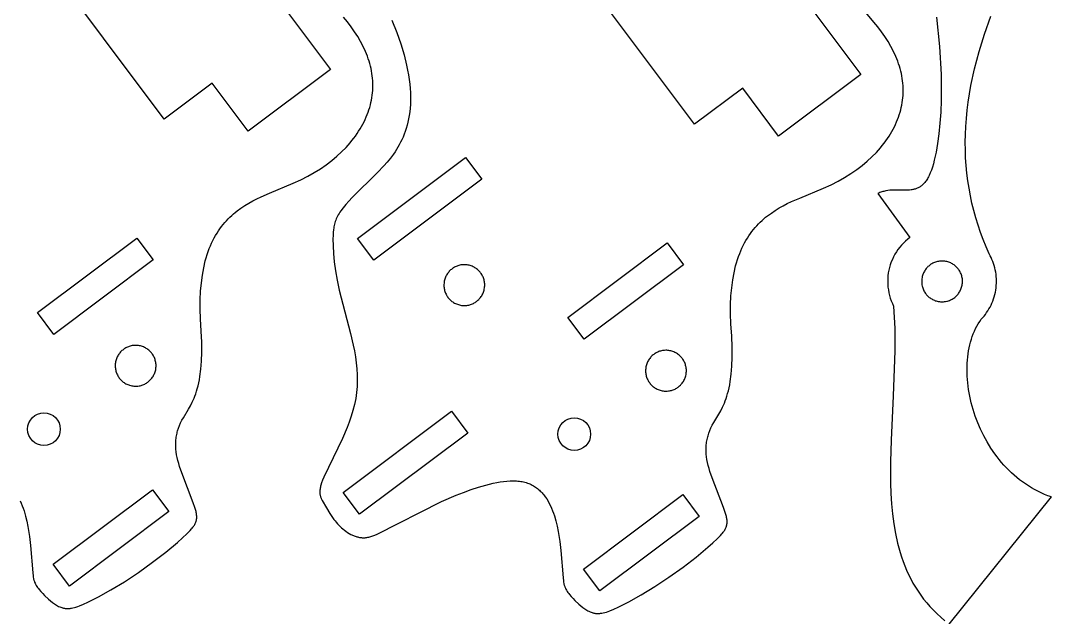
# Model space of a CAD drawing. Header units: millimetres. Extents: x 1072 to 1532, y 1321 to 1864.
# Drawn here: x 1285.6 to 1526.2, y 1503 to 1642.3 of the extents above; entities that cross this region are included whole.
import ezdxf

# ---------------------------------------------------------------- set-up
doc = ezdxf.new("R2010")
doc.units = ezdxf.units.MM
doc.header["$MEASUREMENT"] = 0
doc.layers.add('Layer 01', color=1, linetype='Continuous')
doc.layers.add('Layer 02', color=192, linetype='Continuous')

msp = doc.modelspace()

# ---------------------------------------------------------------- linework, layer by layer
at = {"layer": 'Layer 01'}
for points in [[(1368.03, 1586.36), (1364.22, 1591.44), (1389.48, 1610.38), (1393.29, 1605.3), (1368.03, 1586.36)], [(1293.37, 1569.07), (1289.56, 1574.15), (1312.76, 1591.55), (1316.57, 1586.47), (1293.37, 1569.07)], [(1417.16, 1567.92), (1413.35, 1573), (1436.55, 1590.4), (1440.36, 1585.32), (1417.16, 1567.92)], [(1497.25, 1584.72), (1497.11, 1584.56), (1496.97, 1584.4), (1496.84, 1584.22), (1496.71, 1584.04), (1496.59, 1583.85), (1496.48, 1583.65), (1496.38, 1583.44), (1496.28, 1583.22), (1496.2, 1583), (1496.12, 1582.77), (1496.06, 1582.54), (1496.01, 1582.3), (1495.97, 1582.06), (1495.94, 1581.82), (1495.93, 1581.57), (1495.93, 1581.33), (1495.94, 1581.08), (1495.96, 1580.83), (1496, 1580.59), (1496.05, 1580.35), (1496.11, 1580.12), (1496.18, 1579.89), (1496.26, 1579.66), (1496.36, 1579.44), (1496.46, 1579.23), (1496.57, 1579.03), (1496.69, 1578.83), (1496.82, 1578.64), (1496.95, 1578.47), (1497.09, 1578.3), (1497.24, 1578.14), (1497.39, 1577.99), (1497.55, 1577.84), (1497.71, 1577.7), (1497.89, 1577.57), (1498.07, 1577.44), (1498.26, 1577.32), (1498.46, 1577.21), (1498.67, 1577.11), (1498.89, 1577.01), (1499.11, 1576.93), (1499.34, 1576.86), (1499.57, 1576.79), (1499.81, 1576.74), (1500.05, 1576.7), (1500.29, 1576.68), (1500.54, 1576.66), (1500.79, 1576.66), (1501.03, 1576.67), (1501.28, 1576.7), (1501.52, 1576.73), (1501.76, 1576.78), (1501.99, 1576.84), (1502.22, 1576.91), (1502.45, 1577), (1502.67, 1577.09), (1502.88, 1577.19), (1503.08, 1577.31), (1503.28, 1577.43), (1503.47, 1577.55), (1503.64, 1577.69), (1503.81, 1577.83), (1503.97, 1577.97), (1504.12, 1578.12), (1504.27, 1578.28), (1504.41, 1578.44), (1504.54, 1578.62), (1504.67, 1578.8), (1504.79, 1579), (1504.9, 1579.2), (1505, 1579.4), (1505.1, 1579.62), (1505.18, 1579.84), (1505.26, 1580.07), (1505.32, 1580.3), (1505.37, 1580.54), (1505.41, 1580.78), (1505.43, 1581.03), (1505.45, 1581.27), (1505.45, 1581.52), (1505.44, 1581.76), (1505.42, 1582.01), (1505.38, 1582.25), (1505.33, 1582.49), (1505.27, 1582.73), (1505.2, 1582.96), (1505.11, 1583.18), (1505.02, 1583.4), (1504.92, 1583.61), (1504.81, 1583.82), (1504.69, 1584.01), (1504.56, 1584.2), (1504.42, 1584.38), (1504.28, 1584.55), (1504.14, 1584.71), (1503.99, 1584.86), (1503.83, 1585), (1503.67, 1585.14), (1503.49, 1585.27), (1503.31, 1585.4), (1503.12, 1585.52), (1502.92, 1585.63), (1502.71, 1585.74), (1502.49, 1585.83), (1502.27, 1585.91), (1502.04, 1585.99), (1501.81, 1586.05), (1501.57, 1586.1), (1501.33, 1586.14), (1501.08, 1586.17), (1500.84, 1586.18), (1500.59, 1586.18), (1500.35, 1586.17), (1500.1, 1586.15), (1499.86, 1586.11), (1499.62, 1586.06), (1499.38, 1586), (1499.15, 1585.93), (1498.93, 1585.85), (1498.71, 1585.75), (1498.5, 1585.65), (1498.29, 1585.54), (1498.1, 1585.42), (1497.91, 1585.29), (1497.73, 1585.16), (1497.56, 1585.02), (1497.4, 1584.87), (1497.25, 1584.72)], [(1386.32, 1584.37), (1386.16, 1584.24), (1385.99, 1584.1), (1385.83, 1583.95), (1385.68, 1583.79), (1385.53, 1583.62), (1385.39, 1583.44), (1385.25, 1583.25), (1385.12, 1583.05), (1385, 1582.84), (1384.89, 1582.63), (1384.79, 1582.41), (1384.7, 1582.18), (1384.63, 1581.95), (1384.56, 1581.72), (1384.51, 1581.48), (1384.47, 1581.23), (1384.44, 1580.99), (1384.42, 1580.74), (1384.42, 1580.5), (1384.43, 1580.25), (1384.45, 1580.01), (1384.48, 1579.77), (1384.53, 1579.54), (1384.59, 1579.3), (1384.65, 1579.08), (1384.73, 1578.86), (1384.82, 1578.65), (1384.91, 1578.44), (1385.02, 1578.25), (1385.13, 1578.06), (1385.25, 1577.87), (1385.37, 1577.7), (1385.5, 1577.53), (1385.64, 1577.37), (1385.79, 1577.21), (1385.95, 1577.06), (1386.12, 1576.91), (1386.3, 1576.76), (1386.49, 1576.63), (1386.69, 1576.5), (1386.9, 1576.38), (1387.11, 1576.27), (1387.33, 1576.17), (1387.55, 1576.08), (1387.79, 1576.01), (1388.02, 1575.94), (1388.26, 1575.89), (1388.51, 1575.84), (1388.75, 1575.82), (1389, 1575.8), (1389.24, 1575.8), (1389.49, 1575.81), (1389.73, 1575.83), (1389.97, 1575.86), (1390.2, 1575.91), (1390.43, 1575.96), (1390.66, 1576.03), (1390.88, 1576.11), (1391.09, 1576.2), (1391.3, 1576.29), (1391.49, 1576.4), (1391.68, 1576.51), (1391.87, 1576.63), (1392.04, 1576.75), (1392.2, 1576.88), (1392.37, 1577.02), (1392.53, 1577.17), (1392.68, 1577.33), (1392.83, 1577.5), (1392.98, 1577.68), (1393.11, 1577.87), (1393.24, 1578.07), (1393.36, 1578.27), (1393.47, 1578.49), (1393.57, 1578.71), (1393.66, 1578.93), (1393.73, 1579.17), (1393.8, 1579.4), (1393.85, 1579.64), (1393.9, 1579.89), (1393.92, 1580.13), (1393.94, 1580.38), (1393.94, 1580.62), (1393.93, 1580.87), (1393.91, 1581.11), (1393.88, 1581.35), (1393.83, 1581.58), (1393.78, 1581.81), (1393.71, 1582.04), (1393.63, 1582.26), (1393.54, 1582.47), (1393.45, 1582.68), (1393.34, 1582.87), (1393.23, 1583.06), (1393.11, 1583.24), (1392.99, 1583.42), (1392.86, 1583.58), (1392.72, 1583.75), (1392.57, 1583.91), (1392.41, 1584.06), (1392.24, 1584.21), (1392.06, 1584.35), (1391.87, 1584.49), (1391.67, 1584.62), (1391.47, 1584.74), (1391.25, 1584.85), (1391.03, 1584.95), (1390.81, 1585.04), (1390.57, 1585.11), (1390.34, 1585.18), (1390.1, 1585.23), (1389.85, 1585.27), (1389.61, 1585.3), (1389.36, 1585.32), (1389.12, 1585.32), (1388.87, 1585.31), (1388.63, 1585.29), (1388.39, 1585.26), (1388.16, 1585.21), (1387.93, 1585.15), (1387.7, 1585.09), (1387.48, 1585.01), (1387.27, 1584.92), (1387.06, 1584.83), (1386.87, 1584.72), (1386.68, 1584.61), (1386.5, 1584.49), (1386.32, 1584.37)], [(1309.61, 1565.54), (1309.44, 1565.41), (1309.28, 1565.27), (1309.12, 1565.12), (1308.96, 1564.96), (1308.81, 1564.79), (1308.67, 1564.61), (1308.53, 1564.42), (1308.41, 1564.22), (1308.29, 1564.02), (1308.18, 1563.8), (1308.08, 1563.58), (1307.99, 1563.36), (1307.91, 1563.13), (1307.85, 1562.89), (1307.79, 1562.65), (1307.75, 1562.41), (1307.72, 1562.16), (1307.71, 1561.92), (1307.7, 1561.67), (1307.71, 1561.43), (1307.73, 1561.18), (1307.77, 1560.94), (1307.81, 1560.71), (1307.87, 1560.48), (1307.94, 1560.25), (1308.02, 1560.03), (1308.1, 1559.82), (1308.2, 1559.62), (1308.3, 1559.42), (1308.41, 1559.23), (1308.53, 1559.05), (1308.65, 1558.87), (1308.79, 1558.71), (1308.93, 1558.54), (1309.08, 1558.38), (1309.24, 1558.23), (1309.41, 1558.08), (1309.59, 1557.94), (1309.78, 1557.8), (1309.97, 1557.67), (1310.18, 1557.55), (1310.39, 1557.44), (1310.61, 1557.34), (1310.84, 1557.26), (1311.07, 1557.18), (1311.31, 1557.11), (1311.55, 1557.06), (1311.79, 1557.02), (1312.04, 1556.99), (1312.28, 1556.97), (1312.53, 1556.97), (1312.77, 1556.98), (1313.01, 1557), (1313.25, 1557.04), (1313.49, 1557.08), (1313.72, 1557.14), (1313.94, 1557.2), (1314.16, 1557.28), (1314.38, 1557.37), (1314.58, 1557.47), (1314.78, 1557.57), (1314.97, 1557.68), (1315.15, 1557.8), (1315.32, 1557.92), (1315.49, 1558.05), (1315.65, 1558.19), (1315.81, 1558.34), (1315.97, 1558.51), (1316.12, 1558.68), (1316.26, 1558.85), (1316.4, 1559.04), (1316.52, 1559.24), (1316.64, 1559.45), (1316.75, 1559.66), (1316.85, 1559.88), (1316.94, 1560.11), (1317.02, 1560.34), (1317.08, 1560.57), (1317.14, 1560.81), (1317.18, 1561.06), (1317.21, 1561.3), (1317.22, 1561.55), (1317.23, 1561.79), (1317.22, 1562.04), (1317.2, 1562.28), (1317.16, 1562.52), (1317.12, 1562.76), (1317.06, 1562.99), (1316.99, 1563.21), (1316.91, 1563.43), (1316.83, 1563.64), (1316.73, 1563.85), (1316.63, 1564.05), (1316.52, 1564.24), (1316.4, 1564.42), (1316.28, 1564.59), (1316.14, 1564.76), (1316, 1564.92), (1315.85, 1565.08), (1315.69, 1565.23), (1315.52, 1565.38), (1315.34, 1565.53), (1315.15, 1565.66), (1314.96, 1565.79), (1314.75, 1565.91), (1314.54, 1566.02), (1314.32, 1566.12), (1314.09, 1566.21), (1313.86, 1566.29), (1313.62, 1566.35), (1313.38, 1566.41), (1313.14, 1566.45), (1312.89, 1566.48), (1312.65, 1566.49), (1312.4, 1566.49), (1312.16, 1566.48), (1311.92, 1566.46), (1311.68, 1566.43), (1311.44, 1566.38), (1311.21, 1566.33), (1310.99, 1566.26), (1310.77, 1566.18), (1310.55, 1566.09), (1310.35, 1566), (1310.15, 1565.89), (1309.96, 1565.78), (1309.78, 1565.67), (1309.61, 1565.54)], [(1433.39, 1564.39), (1433.23, 1564.26), (1433.06, 1564.12), (1432.9, 1563.97), (1432.75, 1563.81), (1432.6, 1563.63), (1432.45, 1563.46), (1432.32, 1563.27), (1432.19, 1563.07), (1432.07, 1562.86), (1431.96, 1562.65), (1431.86, 1562.43), (1431.77, 1562.2), (1431.7, 1561.97), (1431.63, 1561.74), (1431.58, 1561.5), (1431.53, 1561.25), (1431.51, 1561.01), (1431.49, 1560.76), (1431.49, 1560.52), (1431.5, 1560.27), (1431.52, 1560.03), (1431.55, 1559.79), (1431.6, 1559.56), (1431.65, 1559.32), (1431.72, 1559.1), (1431.8, 1558.88), (1431.89, 1558.67), (1431.98, 1558.46), (1432.09, 1558.26), (1432.2, 1558.08), (1432.32, 1557.89), (1432.44, 1557.72), (1432.57, 1557.55), (1432.71, 1557.39), (1432.86, 1557.23), (1433.02, 1557.08), (1433.19, 1556.93), (1433.37, 1556.78), (1433.56, 1556.65), (1433.76, 1556.52), (1433.96, 1556.4), (1434.18, 1556.29), (1434.4, 1556.19), (1434.62, 1556.1), (1434.86, 1556.02), (1435.09, 1555.96), (1435.33, 1555.91), (1435.58, 1555.86), (1435.82, 1555.84), (1436.07, 1555.82), (1436.31, 1555.82), (1436.56, 1555.83), (1436.8, 1555.85), (1437.04, 1555.88), (1437.27, 1555.93), (1437.5, 1555.98), (1437.73, 1556.05), (1437.95, 1556.13), (1438.16, 1556.22), (1438.37, 1556.31), (1438.56, 1556.42), (1438.75, 1556.53), (1438.93, 1556.64), (1439.11, 1556.77), (1439.27, 1556.9), (1439.44, 1557.04), (1439.6, 1557.19), (1439.75, 1557.35), (1439.9, 1557.52), (1440.04, 1557.7), (1440.18, 1557.89), (1440.31, 1558.09), (1440.43, 1558.29), (1440.54, 1558.51), (1440.64, 1558.73), (1440.73, 1558.95), (1440.8, 1559.18), (1440.87, 1559.42), (1440.92, 1559.66), (1440.96, 1559.9), (1440.99, 1560.15), (1441.01, 1560.39), (1441.01, 1560.64), (1441, 1560.88), (1440.98, 1561.13), (1440.95, 1561.37), (1440.9, 1561.6), (1440.84, 1561.83), (1440.78, 1562.06), (1440.7, 1562.28), (1440.61, 1562.49), (1440.52, 1562.69), (1440.41, 1562.89), (1440.3, 1563.08), (1440.18, 1563.26), (1440.06, 1563.44), (1439.93, 1563.6), (1439.79, 1563.77), (1439.64, 1563.93), (1439.48, 1564.08), (1439.31, 1564.23), (1439.13, 1564.37), (1438.94, 1564.51), (1438.74, 1564.64), (1438.53, 1564.76), (1438.32, 1564.87), (1438.1, 1564.97), (1437.87, 1565.05), (1437.64, 1565.13), (1437.41, 1565.2), (1437.17, 1565.25), (1436.92, 1565.29), (1436.68, 1565.32), (1436.43, 1565.34), (1436.19, 1565.34), (1435.94, 1565.33), (1435.7, 1565.31), (1435.46, 1565.28), (1435.23, 1565.23), (1435, 1565.17), (1434.77, 1565.11), (1434.55, 1565.03), (1434.34, 1564.94), (1434.13, 1564.84), (1433.94, 1564.74), (1433.75, 1564.63), (1433.56, 1564.51), (1433.39, 1564.39)], [(1364.71, 1527.08), (1360.91, 1532.16), (1386.16, 1551.1), (1389.97, 1546.02), (1364.71, 1527.08)], [(1297.02, 1510.33), (1293.21, 1515.41), (1316.41, 1532.8), (1320.22, 1527.72), (1297.02, 1510.33)], [(1420.81, 1509.17), (1417, 1514.25), (1440.2, 1531.65), (1444.01, 1526.57), (1420.81, 1509.17)]]:
    msp.add_lwpolyline(points, dxfattribs=at)
for centre in [(1291.07, 1546.93), (1414.85, 1545.78)]:
    msp.add_circle(centre, 3.81, dxfattribs=at)
at = {"layer": 'Layer 02'}
for points in [[(1339.96, 1654.89), (1357.96, 1630.88), (1338.76, 1616.49), (1330.36, 1627.69), (1319.16, 1619.29), (1262.17, 1695.29)], [(1463.75, 1653.73), (1481.75, 1629.73), (1462.54, 1615.33), (1454.15, 1626.53), (1442.94, 1618.13), (1385.95, 1694.14)], [(1372.3, 1642.39), (1373.42, 1639.55), (1374.36, 1636.85), (1375.12, 1634.31), (1375.71, 1631.9), (1375.95, 1630.75), (1376.15, 1629.64), (1376.31, 1628.55), (1376.44, 1627.5), (1376.53, 1626.48), (1376.59, 1625.49), (1376.62, 1624.53), (1376.61, 1623.6), (1376.58, 1622.7), (1376.52, 1621.83), (1376.43, 1620.98), (1376.31, 1620.16), (1376.17, 1619.37), (1376.01, 1618.6), (1375.83, 1617.86), (1375.62, 1617.14), (1375.39, 1616.45), (1375.15, 1615.78), (1374.89, 1615.13), (1374.61, 1614.5), (1374.31, 1613.89), (1374.01, 1613.31), (1373.69, 1612.74), (1373.35, 1612.19), (1373.01, 1611.66), (1372.66, 1611.15), (1371.94, 1610.18), (1371.19, 1609.27), (1370.43, 1608.41), (1368.92, 1606.86), (1363.01, 1601.04), (1362.19, 1600.16), (1361.49, 1599.36), (1360.88, 1598.61), (1360.36, 1597.91), (1360.14, 1597.58), (1359.93, 1597.25), (1359.74, 1596.94), (1359.57, 1596.63), (1359.42, 1596.32), (1359.29, 1596.01), (1359.16, 1595.71), (1359.06, 1595.41), (1358.96, 1595.11), (1358.88, 1594.81), (1358.81, 1594.5), (1358.75, 1594.19), (1358.69, 1593.87), (1358.65, 1593.55), (1358.58, 1592.87), (1358.54, 1592.15), (1358.51, 1591.39), (1358.53, 1589.75), (1358.64, 1587.95), (1358.84, 1586), (1359.13, 1583.92), (1359.51, 1581.72), (1359.99, 1579.41), (1362.62, 1569.26), (1363.25, 1566.56), (1363.52, 1565.19), (1363.76, 1563.82), (1363.95, 1562.43), (1364.1, 1561.05), (1364.18, 1559.65), (1364.2, 1558.26), (1364.19, 1557.56), (1364.15, 1556.86), (1364.1, 1556.16), (1364.03, 1555.47), (1363.93, 1554.77), (1363.82, 1554.07), (1363.53, 1552.69), (1363.18, 1551.31), (1362.77, 1549.95), (1362.32, 1548.61), (1361.82, 1547.3), (1360.75, 1544.76), (1356.37, 1535.74), (1356.1, 1535.06), (1355.88, 1534.44), (1355.71, 1533.88), (1355.64, 1533.62), (1355.59, 1533.38), (1355.54, 1533.14), (1355.5, 1532.92), (1355.48, 1532.7), (1355.46, 1532.5), (1355.46, 1532.31), (1355.46, 1532.12), (1355.47, 1531.94), (1355.48, 1531.77), (1355.51, 1531.61), (1355.54, 1531.45), (1355.58, 1531.3), (1355.62, 1531.15), (1355.67, 1531), (1355.73, 1530.86), (1355.79, 1530.72), (1355.85, 1530.58), (1355.99, 1530.31), (1356.99, 1528.55), (1357.79, 1527.23), (1358.25, 1526.56), (1358.74, 1525.88), (1359.01, 1525.54), (1359.28, 1525.21), (1359.57, 1524.88), (1359.87, 1524.56), (1360.18, 1524.25), (1360.51, 1523.94), (1360.85, 1523.65), (1361.2, 1523.36), (1361.56, 1523.1), (1361.93, 1522.84), (1362.31, 1522.61), (1362.69, 1522.39), (1362.89, 1522.3), (1363.09, 1522.2), (1363.29, 1522.11), (1363.49, 1522.03), (1363.69, 1521.96), (1363.9, 1521.89), (1364.11, 1521.83), (1364.31, 1521.77), (1364.52, 1521.72), (1364.73, 1521.68), (1364.94, 1521.65), (1365.15, 1521.63), (1365.37, 1521.61), (1365.58, 1521.6), (1365.79, 1521.6), (1366.01, 1521.61), (1366.22, 1521.63), (1366.44, 1521.66), (1366.66, 1521.7), (1366.88, 1521.75), (1367.11, 1521.8), (1367.34, 1521.87), (1367.57, 1521.94), (1367.82, 1522.03), (1368.32, 1522.22), (1368.87, 1522.46), (1383.86, 1530.03), (1387.26, 1531.5), (1389.01, 1532.19), (1390.76, 1532.83), (1392.51, 1533.4), (1394.23, 1533.9), (1395.92, 1534.31), (1396.75, 1534.48), (1397.56, 1534.62), (1398.36, 1534.73), (1399.14, 1534.81), (1399.9, 1534.86), (1400.63, 1534.87), (1400.99, 1534.86), (1401.35, 1534.85), (1401.69, 1534.82), (1402.03, 1534.79), (1402.37, 1534.74), (1402.69, 1534.69), (1403.01, 1534.62), (1403.32, 1534.55), (1403.63, 1534.46), (1403.92, 1534.37), (1404.21, 1534.26), (1404.49, 1534.15), (1404.77, 1534.02), (1405.03, 1533.89), (1405.29, 1533.74), (1405.55, 1533.59), (1405.79, 1533.43), (1406.03, 1533.26), (1406.26, 1533.08), (1406.49, 1532.89), (1406.71, 1532.7), (1406.92, 1532.5), (1407.13, 1532.29), (1407.33, 1532.08), (1407.52, 1531.85), (1407.71, 1531.63), (1407.89, 1531.39), (1408.07, 1531.15), (1408.41, 1530.66), (1408.72, 1530.14), (1409.02, 1529.6), (1409.29, 1529.05), (1409.54, 1528.49), (1409.78, 1527.91), (1410, 1527.32), (1410.2, 1526.72), (1410.55, 1525.51), (1410.85, 1524.29), (1411.1, 1523.08), (1411.47, 1520.73), (1411.72, 1518.61), (1412.22, 1512.22), (1412.3, 1511.52), (1412.35, 1511.21), (1412.41, 1510.92), (1412.44, 1510.78), (1412.48, 1510.64), (1412.52, 1510.51), (1412.56, 1510.37), (1412.61, 1510.24), (1412.66, 1510.11), (1412.78, 1509.85), (1412.91, 1509.59), (1413.05, 1509.33), (1413.2, 1509.08), (1413.37, 1508.83), (1413.55, 1508.58), (1413.73, 1508.34), (1414.13, 1507.86), (1414.55, 1507.4), (1415, 1506.95), (1415.91, 1506.1), (1416.37, 1505.7), (1416.84, 1505.33), (1417.07, 1505.15), (1417.31, 1504.99), (1417.55, 1504.83), (1417.79, 1504.69), (1418.04, 1504.55), (1418.28, 1504.42), (1418.53, 1504.31), (1418.78, 1504.21), (1419.03, 1504.13), (1419.16, 1504.09), (1419.29, 1504.05), (1419.42, 1504.02), (1419.55, 1504), (1419.68, 1503.97), (1419.81, 1503.95), (1419.94, 1503.94), (1420.08, 1503.93), (1420.22, 1503.92), (1420.36, 1503.92), (1420.5, 1503.92), (1420.65, 1503.93), (1420.8, 1503.94), (1420.95, 1503.96), (1421.11, 1503.98), (1421.27, 1504), (1421.6, 1504.07), (1421.95, 1504.15), (1422.33, 1504.26), (1422.72, 1504.39), (1423.14, 1504.54), (1424.06, 1504.92), (1425.11, 1505.39), (1427.58, 1506.64), (1430.47, 1508.26), (1433.63, 1510.18), (1436.93, 1512.36), (1440.22, 1514.71), (1443.31, 1517.1), (1446.02, 1519.36), (1447.18, 1520.39), (1448.17, 1521.32), (1448.6, 1521.74), (1448.98, 1522.14), (1449.31, 1522.52), (1449.46, 1522.7), (1449.61, 1522.88), (1449.74, 1523.05), (1449.85, 1523.23), (1449.96, 1523.4), (1450.06, 1523.57), (1450.15, 1523.74), (1450.23, 1523.91), (1450.3, 1524.08), (1450.33, 1524.16), (1450.35, 1524.25), (1450.38, 1524.33), (1450.4, 1524.42), (1450.42, 1524.51), (1450.44, 1524.59), (1450.46, 1524.68), (1450.47, 1524.77), (1450.48, 1524.86), (1450.49, 1524.95), (1450.51, 1525.13), (1450.51, 1525.32), (1450.5, 1525.51), (1450.49, 1525.7), (1450.46, 1525.9), (1450.43, 1526.11), (1450.39, 1526.32), (1450.35, 1526.54), (1450.23, 1527.01), (1450.07, 1527.51), (1449.69, 1528.63), (1446.99, 1535.58), (1446.51, 1537.04), (1446.29, 1537.76), (1446.11, 1538.46), (1445.95, 1539.15), (1445.82, 1539.82), (1445.72, 1540.48), (1445.65, 1541.12), (1445.61, 1541.75), (1445.6, 1542.38), (1445.61, 1542.69), (1445.63, 1542.99), (1445.65, 1543.3), (1445.68, 1543.6), (1445.73, 1543.91), (1445.78, 1544.21), (1445.83, 1544.51), (1445.9, 1544.81), (1445.98, 1545.11), (1446.06, 1545.41), (1446.25, 1546.02), (1446.48, 1546.62), (1446.75, 1547.23), (1447.05, 1547.84), (1447.39, 1548.46), (1448.59, 1550.46), (1449.03, 1551.22), (1449.46, 1552.07), (1449.67, 1552.52), (1449.88, 1553.01), (1450.08, 1553.52), (1450.27, 1554.06), (1450.46, 1554.63), (1450.64, 1555.24), (1450.81, 1555.89), (1450.97, 1556.57), (1451.12, 1557.3), (1451.25, 1558.07), (1451.47, 1559.75), (1451.63, 1561.63), (1451.7, 1563.74), (1451.69, 1566.07), (1451.58, 1568.66), (1451.36, 1571.52), (1451.29, 1573.82), (1451.31, 1575.99), (1451.41, 1578.03), (1451.58, 1579.95), (1451.83, 1581.76), (1452.14, 1583.45), (1452.51, 1585.04), (1452.72, 1585.79), (1452.95, 1586.52), (1453.19, 1587.23), (1453.45, 1587.91), (1453.71, 1588.57), (1453.99, 1589.21), (1454.29, 1589.82), (1454.6, 1590.41), (1454.91, 1590.98), (1455.24, 1591.53), (1455.59, 1592.06), (1455.94, 1592.57), (1456.3, 1593.06), (1456.67, 1593.54), (1457.05, 1593.99), (1457.44, 1594.43), (1457.84, 1594.85), (1458.25, 1595.26), (1458.66, 1595.65), (1459.09, 1596.02), (1459.51, 1596.39), (1459.95, 1596.73), (1460.84, 1597.39), (1461.75, 1598), (1462.67, 1598.56), (1463.61, 1599.09), (1464.57, 1599.58), (1465.52, 1600.04), (1467.45, 1600.89), (1473.05, 1603.18), (1474.77, 1603.97), (1476.4, 1604.8), (1477.94, 1605.67), (1479.39, 1606.58), (1480.76, 1607.51), (1482.03, 1608.48), (1483.23, 1609.47), (1484.33, 1610.49), (1485.36, 1611.53), (1486.3, 1612.59), (1486.74, 1613.12), (1487.16, 1613.66), (1487.56, 1614.21), (1487.95, 1614.75), (1488.31, 1615.3), (1488.65, 1615.85), (1488.97, 1616.41), (1489.28, 1616.96), (1489.56, 1617.52), (1489.83, 1618.08), (1490.07, 1618.64), (1490.3, 1619.2), (1490.51, 1619.77), (1490.71, 1620.33), (1490.88, 1620.89), (1491.03, 1621.46), (1491.17, 1622.02), (1491.29, 1622.58), (1491.39, 1623.15), (1491.47, 1623.71), (1491.54, 1624.28), (1491.58, 1624.84), (1491.61, 1625.41), (1491.62, 1625.98), (1491.61, 1626.54), (1491.59, 1627.11), (1491.54, 1627.68), (1491.48, 1628.25), (1491.4, 1628.82), (1491.3, 1629.39), (1491.19, 1629.96), (1491.06, 1630.53), (1490.9, 1631.1), (1490.74, 1631.67), (1490.55, 1632.24), (1490.35, 1632.81), (1490.12, 1633.38), (1489.88, 1633.95), (1489.35, 1635.1), (1488.75, 1636.25), (1488.08, 1637.4), (1487.34, 1638.55), (1486.54, 1639.69), (1485.68, 1640.83), (1484.79, 1641.96), (1482.88, 1644.17)], [(1502.31, 1501.44), (1526.2, 1531.11), (1525.39, 1531.4), (1524.59, 1531.72), (1523.81, 1532.07), (1523.04, 1532.44), (1522.29, 1532.83), (1521.56, 1533.25), (1520.84, 1533.69), (1520.14, 1534.15), (1519.46, 1534.63), (1518.79, 1535.14), (1518.14, 1535.66), (1517.5, 1536.2), (1516.88, 1536.77), (1516.28, 1537.35), (1515.7, 1537.94), (1515.13, 1538.56), (1514.58, 1539.19), (1514.05, 1539.83), (1513.53, 1540.49), (1513.03, 1541.16), (1512.09, 1542.54), (1511.22, 1543.96), (1510.42, 1545.42), (1509.69, 1546.92), (1509.03, 1548.44), (1508.45, 1549.98), (1507.94, 1551.53), (1507.51, 1553.1), (1507.16, 1554.67), (1506.88, 1556.23), (1506.68, 1557.79), (1506.56, 1559.33), (1506.52, 1560.85), (1506.53, 1561.6), (1506.56, 1562.34), (1506.61, 1563.08), (1506.68, 1563.81), (1506.77, 1564.52), (1506.88, 1565.23), (1507.01, 1565.92), (1507.16, 1566.61), (1507.34, 1567.28), (1507.53, 1567.93), (1507.75, 1568.58), (1507.98, 1569.21), (1508.24, 1569.82), (1508.52, 1570.42), (1508.82, 1571), (1509.14, 1571.56), (1509.48, 1572.1), (1509.85, 1572.62), (1510.18, 1572.98), (1510.49, 1573.35), (1510.8, 1573.73), (1511.09, 1574.14), (1511.37, 1574.56), (1511.64, 1574.99), (1511.89, 1575.43), (1512.12, 1575.89), (1512.34, 1576.37), (1512.54, 1576.85), (1512.72, 1577.34), (1512.88, 1577.85), (1513.01, 1578.36), (1513.13, 1578.88), (1513.23, 1579.4), (1513.3, 1579.93), (1513.35, 1580.46), (1513.38, 1580.99), (1513.39, 1581.52), (1513.37, 1582.05), (1513.34, 1582.57), (1513.28, 1583.1), (1513.2, 1583.61), (1513.1, 1584.12), (1512.98, 1584.62), (1512.84, 1585.12), (1512.68, 1585.6), (1512.51, 1586.07), (1512.32, 1586.53), (1512.11, 1586.98), (1511.89, 1587.41), (1511.65, 1587.83), (1510.94, 1589.5), (1510.27, 1591.17), (1509.65, 1592.85), (1509.08, 1594.54), (1508.56, 1596.25), (1508.09, 1597.96), (1507.67, 1599.68), (1507.3, 1601.41), (1506.98, 1603.16), (1506.7, 1604.92), (1506.48, 1606.69), (1506.31, 1608.47), (1506.19, 1610.27), (1506.12, 1612.08), (1506.1, 1613.91), (1506.13, 1615.75), (1506.22, 1617.6), (1506.35, 1619.47), (1506.54, 1621.36), (1506.78, 1623.27), (1507.42, 1627.13), (1508.27, 1631.06), (1509.33, 1635.07), (1510.61, 1639.15), (1512.1, 1643.32)], [(1285.5, 1530.21), (1285.76, 1529.64), (1285.99, 1529.06), (1286.21, 1528.47), (1286.41, 1527.88), (1286.77, 1526.67), (1287.07, 1525.44), (1287.32, 1524.23), (1287.69, 1521.89), (1287.93, 1519.76), (1288.44, 1513.37), (1288.51, 1512.67), (1288.56, 1512.37), (1288.62, 1512.07), (1288.66, 1511.93), (1288.69, 1511.8), (1288.73, 1511.66), (1288.78, 1511.53), (1288.83, 1511.39), (1288.88, 1511.26), (1288.99, 1511), (1289.12, 1510.74), (1289.27, 1510.48), (1289.42, 1510.23), (1289.59, 1509.98), (1289.76, 1509.73), (1289.95, 1509.49), (1290.35, 1509.02), (1290.77, 1508.55), (1291.21, 1508.1), (1292.12, 1507.25), (1292.59, 1506.85), (1293.05, 1506.48), (1293.29, 1506.31), (1293.53, 1506.14), (1293.77, 1505.99), (1294.01, 1505.84), (1294.25, 1505.7), (1294.5, 1505.58), (1294.75, 1505.47), (1295, 1505.37), (1295.25, 1505.28), (1295.38, 1505.24), (1295.5, 1505.21), (1295.63, 1505.18), (1295.76, 1505.15), (1295.89, 1505.13), (1296.03, 1505.11), (1296.16, 1505.09), (1296.3, 1505.08), (1296.43, 1505.07), (1296.57, 1505.07), (1296.72, 1505.07), (1296.86, 1505.08), (1297.01, 1505.09), (1297.17, 1505.11), (1297.32, 1505.13), (1297.48, 1505.16), (1297.82, 1505.22), (1298.17, 1505.31), (1298.54, 1505.42), (1298.94, 1505.55), (1299.36, 1505.7), (1300.28, 1506.07), (1301.32, 1506.55), (1303.8, 1507.8), (1306.68, 1509.41), (1309.85, 1511.33), (1313.15, 1513.51), (1316.43, 1515.87), (1319.53, 1518.26), (1322.24, 1520.51), (1323.4, 1521.54), (1324.39, 1522.47), (1324.81, 1522.89), (1325.19, 1523.29), (1325.53, 1523.67), (1325.68, 1523.85), (1325.82, 1524.03), (1325.95, 1524.21), (1326.07, 1524.38), (1326.18, 1524.55), (1326.28, 1524.72), (1326.37, 1524.89), (1326.44, 1525.06), (1326.51, 1525.23), (1326.54, 1525.32), (1326.57, 1525.4), (1326.6, 1525.49), (1326.62, 1525.57), (1326.64, 1525.66), (1326.66, 1525.75), (1326.67, 1525.83), (1326.69, 1525.92), (1326.7, 1526.01), (1326.71, 1526.1), (1326.72, 1526.28), (1326.72, 1526.47), (1326.72, 1526.66), (1326.7, 1526.85), (1326.68, 1527.06), (1326.65, 1527.26), (1326.61, 1527.48), (1326.56, 1527.7), (1326.44, 1528.16), (1326.29, 1528.67), (1325.9, 1529.78), (1323.21, 1536.73), (1322.72, 1538.19), (1322.51, 1538.91), (1322.32, 1539.61), (1322.16, 1540.3), (1322.03, 1540.97), (1321.93, 1541.63), (1321.86, 1542.27), (1321.82, 1542.91), (1321.82, 1543.53), (1321.83, 1543.84), (1321.84, 1544.15), (1321.87, 1544.45), (1321.9, 1544.76), (1321.94, 1545.06), (1321.99, 1545.36), (1322.05, 1545.66), (1322.12, 1545.97), (1322.19, 1546.27), (1322.27, 1546.57), (1322.47, 1547.17), (1322.7, 1547.77), (1322.96, 1548.38), (1323.27, 1549), (1323.61, 1549.62), (1324.81, 1551.61), (1325.24, 1552.38), (1325.67, 1553.22), (1325.88, 1553.68), (1326.09, 1554.16), (1326.29, 1554.67), (1326.49, 1555.21), (1326.68, 1555.79), (1326.86, 1556.39), (1327.03, 1557.04), (1327.19, 1557.73), (1327.34, 1558.45), (1327.47, 1559.22), (1327.69, 1560.91), (1327.84, 1562.79), (1327.92, 1564.89), (1327.9, 1567.22), (1327.79, 1569.81), (1327.57, 1572.67), (1327.51, 1574.97), (1327.53, 1577.14), (1327.63, 1579.18), (1327.8, 1581.1), (1328.04, 1582.91), (1328.35, 1584.61), (1328.73, 1586.19), (1328.94, 1586.95), (1329.17, 1587.68), (1329.41, 1588.38), (1329.66, 1589.07), (1329.93, 1589.72), (1330.21, 1590.36), (1330.5, 1590.97), (1330.81, 1591.56), (1331.13, 1592.13), (1331.46, 1592.68), (1331.8, 1593.21), (1332.15, 1593.72), (1332.51, 1594.22), (1332.89, 1594.69), (1333.27, 1595.15), (1333.66, 1595.58), (1334.06, 1596.01), (1334.46, 1596.41), (1334.88, 1596.8), (1335.3, 1597.18), (1335.73, 1597.54), (1336.17, 1597.89), (1337.05, 1598.54), (1337.96, 1599.15), (1338.89, 1599.72), (1339.83, 1600.24), (1340.78, 1600.73), (1341.74, 1601.19), (1343.67, 1602.04), (1349.26, 1604.33), (1350.99, 1605.12), (1352.62, 1605.96), (1354.16, 1606.83), (1355.61, 1607.73), (1356.97, 1608.67), (1358.25, 1609.63), (1359.44, 1610.63), (1360.55, 1611.64), (1361.57, 1612.68), (1362.52, 1613.74), (1362.96, 1614.28), (1363.38, 1614.82), (1363.78, 1615.36), (1364.16, 1615.91), (1364.52, 1616.46), (1364.86, 1617.01), (1365.19, 1617.56), (1365.49, 1618.12), (1365.78, 1618.68), (1366.04, 1619.24), (1366.29, 1619.8), (1366.52, 1620.36), (1366.73, 1620.92), (1366.92, 1621.48), (1367.09, 1622.05), (1367.25, 1622.61), (1367.39, 1623.17), (1367.51, 1623.74), (1367.61, 1624.3), (1367.69, 1624.87), (1367.75, 1625.43), (1367.8, 1626), (1367.83, 1626.56), (1367.84, 1627.13), (1367.83, 1627.7), (1367.8, 1628.26), (1367.76, 1628.83), (1367.7, 1629.4), (1367.62, 1629.97), (1367.52, 1630.54), (1367.4, 1631.11), (1367.27, 1631.68), (1367.12, 1632.25), (1366.95, 1632.82), (1366.76, 1633.39), (1366.56, 1633.96), (1366.34, 1634.54), (1366.1, 1635.11), (1365.57, 1636.25), (1364.97, 1637.4), (1364.3, 1638.55), (1363.56, 1639.7), (1362.75, 1640.85), (1361.9, 1641.99), (1361, 1643.12)], [(1499.41, 1643.08), (1500.12, 1636.23), (1500.46, 1629.75), (1500.48, 1623.75), (1500.37, 1620.96), (1500.19, 1618.34), (1499.95, 1615.89), (1499.65, 1613.63), (1499.29, 1611.57), (1498.88, 1609.72), (1498.66, 1608.88), (1498.43, 1608.11), (1498.19, 1607.39), (1497.93, 1606.73), (1497.67, 1606.14), (1497.54, 1605.86), (1497.4, 1605.61), (1497.26, 1605.36), (1497.12, 1605.13), (1496.97, 1604.91), (1496.83, 1604.71), (1496.68, 1604.52), (1496.53, 1604.34), (1496.38, 1604.18), (1496.22, 1604.02), (1496.07, 1603.88), (1495.91, 1603.74), (1495.75, 1603.62), (1495.58, 1603.51), (1495.42, 1603.41), (1495.25, 1603.31), (1495.08, 1603.23), (1494.91, 1603.15), (1494.74, 1603.08), (1494.56, 1603.02), (1494.39, 1602.96), (1494.21, 1602.92), (1494.03, 1602.88), (1493.84, 1602.84), (1493.66, 1602.81), (1493.47, 1602.79), (1493.09, 1602.75), (1492.71, 1602.73), (1491.92, 1602.73), (1490.26, 1602.76), (1489.39, 1602.75), (1488.95, 1602.73), (1488.5, 1602.69), (1488.05, 1602.63), (1487.59, 1602.55), (1487.36, 1602.5), (1487.12, 1602.44), (1486.89, 1602.38), (1486.66, 1602.31), (1486.42, 1602.22), (1486.18, 1602.14), (1485.94, 1602.04), (1485.7, 1601.93), (1493.2, 1591.68), (1492.67, 1591.27), (1492.17, 1590.84), (1491.69, 1590.38), (1491.23, 1589.9), (1490.8, 1589.39), (1490.4, 1588.87), (1490.02, 1588.32), (1489.68, 1587.75), (1489.36, 1587.17), (1489.08, 1586.57), (1488.83, 1585.96), (1488.61, 1585.33), (1488.42, 1584.69), (1488.26, 1584.05), (1488.14, 1583.4), (1488.06, 1582.74), (1488.01, 1582.08), (1487.99, 1581.41), (1488.01, 1580.75), (1488.06, 1580.09), (1488.15, 1579.43), (1488.27, 1578.78), (1488.42, 1578.13), (1488.61, 1577.5), (1488.83, 1576.87), (1489.09, 1576.26), (1489.37, 1575.66), (1489.63, 1570.45), (1489.66, 1565.2), (1489.29, 1554.7), (1488.77, 1544.35), (1488.62, 1539.29), (1488.63, 1534.33), (1488.72, 1531.9), (1488.87, 1529.51), (1489.09, 1527.15), (1489.39, 1524.84), (1489.78, 1522.57), (1490.27, 1520.35), (1490.56, 1519.26), (1490.87, 1518.18), (1491.21, 1517.12), (1491.58, 1516.07), (1491.98, 1515.03), (1492.41, 1514.01), (1492.87, 1513), (1493.37, 1512.01), (1493.9, 1511.03), (1494.46, 1510.07), (1495.07, 1509.13), (1495.71, 1508.2), (1496.39, 1507.29), (1497.11, 1506.4), (1497.86, 1505.53), (1498.67, 1504.67), (1499.51, 1503.83), (1500.4, 1503.02), (1501.33, 1502.22)]]:
    msp.add_lwpolyline(points, dxfattribs=at)

doc.saveas('drawing.dxf')
